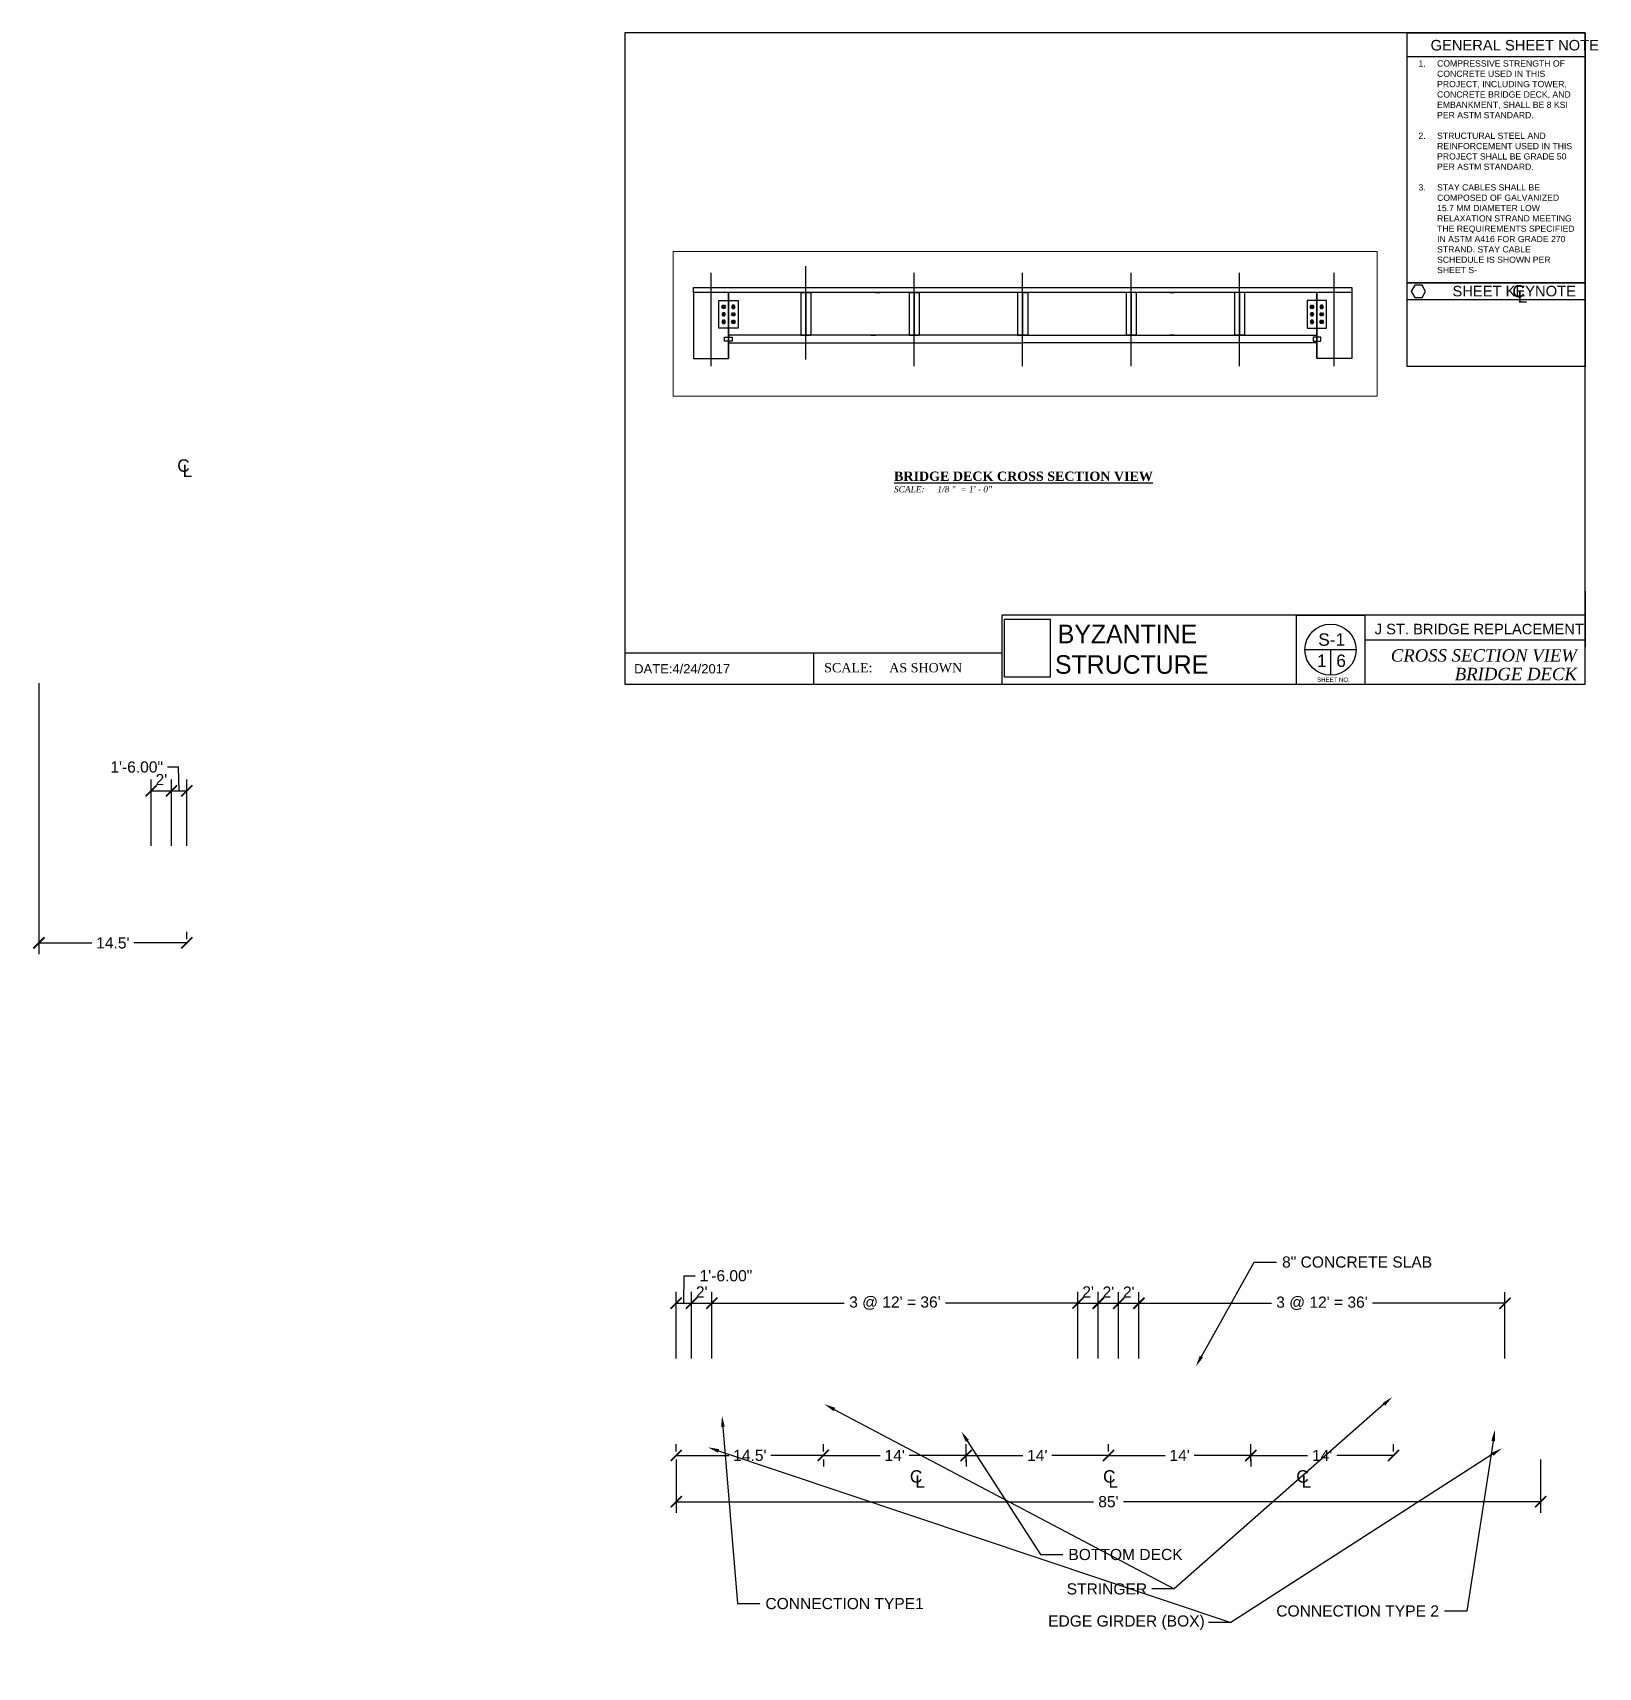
# Paper-space layout 'S-3' of a CAD drawing. Header units: feet. Extents: x -9.6 to 15.7, y -15.9 to 10.5.
# The model-space entities are those that its viewports show. They can reach past a viewport. Long polylines and large blocks are cut down to what shows.
import ezdxf
from ezdxf import colors
from ezdxf.entities.mleader import LeaderData, LeaderLine
from ezdxf.enums import TextEntityAlignment as Align
from ezdxf.math import Vec2, Vec3

# ---------------------------------------------------------------- set-up
doc = ezdxf.new("R2010")
doc.units = ezdxf.units.FT
doc.header["$MEASUREMENT"] = 0
doc.header["$XCLIPFRAME"] = 2
doc.linetypes.add('ACAD_ISO03W100', pattern=[30, 12, -18])
doc.linetypes.add('CENTER2', pattern=[1.125, 0.75, -0.125, 0.125, -0.125])
doc.styles.add('Annotative', font='arial.ttf')
doc.styles.add('Bridge 122L', font='times.ttf')
doc.styles.get("Standard").update_dxf_attribs({"font": 'arial.ttf'})
doc.dimstyles.new('Bridge 122L', dxfattribs={"dimtxt": 0.18, "dimasz": 0.18, "dimexe": 0.18, "dimexo": 0.0625, "dimgap": 0.09, "dimtad": 0, "dimtih": 1, "dimtoh": 1, "dimzin": 0, "dimdsep": 46, "dimlunit": 3, "dimtxsty": 'Annotative', "dimblk": 'ARCHTICK', "dimcen": 0.09, "dimadec": 1, "dimazin": 0, "dimtfac": 1, "dimtofl": 0, "dimtmove": 0, "dimatfit": 3, "dimfxl": 1, "dimtolj": 1, "dimtzin": 0, "dimarcsym": 0})
picture_1 = doc.add_image_def('image1.jpg', size_in_pixel=(215, 288))

# ---------------------------------------------------------------- blocks, each defined once
blk = doc.blocks.new('_ArchTick')
at = {"color": 0, "linetype": 'ByBlock', "const_width": 0.15}
blk.add_lwpolyline([(-0.5, -0.5), (0.5, 0.5)], dxfattribs=at)
blk = doc.blocks.new('*D1')
at = {"color": 0, "linetype": 'Continuous', "lineweight": -2, "transparency": 16777216}
for p, q in [((0.954, -9.989), (0.957, -9.548)), ((0.957, -9.548), (1.137, -9.548)), ((0.83, -10.88), (0.83, -9.809)), ((0.83, -9.989), (1.077, -9.989)), ((1.077, -10.88), (1.077, -9.809))]:
    blk.add_line(p, q, dxfattribs=at)
at = {"layer": 'Defpoints', "color": 0, "linetype": 'CENTER2', "transparency": 16777216}
for p in [(1.077, -9.989), (0.83, -10.942), (1.077, -10.942)]:
    blk.add_point(p, dxfattribs=at)
at = {"color": 0, "linetype": 'CENTER2', "lineweight": -2, "transparency": 16777216, "xscale": 0.18, "yscale": 0.18, "zscale": 0.18, "rotation": 180}
blk.add_blockref('_ArchTick', (0.83, -9.989), dxfattribs=at)
at = {"color": 0, "linetype": 'CENTER2', "lineweight": -2, "transparency": 16777216, "xscale": 0.18, "yscale": 0.18, "zscale": 0.18}
blk.add_blockref('_ArchTick', (1.077, -9.989), dxfattribs=at)
at = {"color": 0, "linetype": 'CENTER2', "transparency": 16777216, "insert": (1.632, -9.548), "char_height": 0.18, "attachment_point": 5, "style": 'Annotative'}
blk.add_mtext('\\A1;1\'-6.00"', dxfattribs=at)
blk = doc.blocks.new('*D2')
at = {"color": 0, "linetype": 'Continuous', "lineweight": -2, "transparency": 16777216}
for p, q in [((1.077, -10.88), (1.077, -9.809)), ((1.077, -9.989), (1.405, -9.989)), ((1.405, -10.88), (1.405, -9.809))]:
    blk.add_line(p, q, dxfattribs=at)
at = {"layer": 'Defpoints', "color": 0, "linetype": 'CENTER2', "transparency": 16777216}
for p in [(1.405, -9.989), (1.077, -10.942), (1.405, -10.942)]:
    blk.add_point(p, dxfattribs=at)
at = {"color": 0, "linetype": 'CENTER2', "lineweight": -2, "transparency": 16777216, "xscale": 0.18, "yscale": 0.18, "zscale": 0.18, "rotation": 180}
blk.add_blockref('_ArchTick', (1.077, -9.989), dxfattribs=at)
at = {"color": 0, "linetype": 'CENTER2', "lineweight": -2, "transparency": 16777216, "xscale": 0.18, "yscale": 0.18, "zscale": 0.18}
blk.add_blockref('_ArchTick', (1.405, -9.989), dxfattribs=at)
at = {"color": 0, "linetype": 'CENTER2', "transparency": 16777216, "insert": (1.241, -9.808), "char_height": 0.18, "attachment_point": 5, "style": 'Annotative'}
blk.add_mtext("\\A1;2'", dxfattribs=at)
blk = doc.blocks.new('*D4')
at = {"color": 0, "linetype": 'Continuous', "lineweight": -2, "transparency": 16777216}
for p, q in [((1.405, -10.88), (1.405, -9.809)), ((1.405, -9.989), (3.543, -9.989)), ((7.315, -9.989), (5.177, -9.989)), ((7.315, -10.88), (7.315, -9.809))]:
    blk.add_line(p, q, dxfattribs=at)
at = {"layer": 'Defpoints', "color": 0, "linetype": 'CENTER2', "transparency": 16777216}
for p in [(7.315, -9.989), (1.405, -10.942), (7.315, -10.942)]:
    blk.add_point(p, dxfattribs=at)
at = {"color": 0, "linetype": 'CENTER2', "lineweight": -2, "transparency": 16777216, "xscale": 0.18, "yscale": 0.18, "zscale": 0.18, "rotation": 180}
blk.add_blockref('_ArchTick', (1.405, -9.989), dxfattribs=at)
at = {"color": 0, "linetype": 'CENTER2', "lineweight": -2, "transparency": 16777216, "xscale": 0.18, "yscale": 0.18, "zscale": 0.18}
blk.add_blockref('_ArchTick', (7.315, -9.989), dxfattribs=at)
at = {"color": 0, "linetype": 'CENTER2', "transparency": 16777216, "insert": (4.36, -9.989), "char_height": 0.18, "attachment_point": 5, "style": 'Annotative'}
blk.add_mtext("\\A1;3 @ 12' = 36'", dxfattribs=at)
blk = doc.blocks.new('*D5')
at = {"color": 0, "linetype": 'Continuous', "lineweight": -2, "transparency": 16777216}
for p, q in [((7.315, -10.88), (7.315, -9.809)), ((7.315, -9.989), (7.643, -9.989)), ((7.643, -10.88), (7.643, -9.809))]:
    blk.add_line(p, q, dxfattribs=at)
at = {"layer": 'Defpoints', "color": 0, "linetype": 'CENTER2', "transparency": 16777216}
for p in [(7.643, -9.989), (7.315, -10.942), (7.643, -10.942)]:
    blk.add_point(p, dxfattribs=at)
at = {"color": 0, "linetype": 'CENTER2', "lineweight": -2, "transparency": 16777216, "xscale": 0.18, "yscale": 0.18, "zscale": 0.18, "rotation": 180}
blk.add_blockref('_ArchTick', (7.315, -9.989), dxfattribs=at)
at = {"color": 0, "linetype": 'CENTER2', "lineweight": -2, "transparency": 16777216, "xscale": 0.18, "yscale": 0.18, "zscale": 0.18}
blk.add_blockref('_ArchTick', (7.643, -9.989), dxfattribs=at)
at = {"color": 0, "linetype": 'CENTER2', "transparency": 16777216, "insert": (7.479, -9.808), "char_height": 0.18, "attachment_point": 5, "style": 'Annotative'}
blk.add_mtext("\\A1;2'", dxfattribs=at)
blk = doc.blocks.new('*D6')
at = {"color": 0, "linetype": 'Continuous', "lineweight": -2, "transparency": 16777216}
for p, q in [((7.643, -10.88), (7.643, -9.811)), ((7.643, -9.991), (7.971, -9.991)), ((7.971, -10.88), (7.971, -9.811))]:
    blk.add_line(p, q, dxfattribs=at)
at = {"layer": 'Defpoints', "color": 0, "linetype": 'CENTER2', "transparency": 16777216}
for p in [(7.971, -9.991), (7.643, -10.942), (7.971, -10.942)]:
    blk.add_point(p, dxfattribs=at)
at = {"color": 0, "linetype": 'CENTER2', "lineweight": -2, "transparency": 16777216, "xscale": 0.18, "yscale": 0.18, "zscale": 0.18, "rotation": 180}
blk.add_blockref('_ArchTick', (7.643, -9.991), dxfattribs=at)
at = {"color": 0, "linetype": 'CENTER2', "lineweight": -2, "transparency": 16777216, "xscale": 0.18, "yscale": 0.18, "zscale": 0.18}
blk.add_blockref('_ArchTick', (7.971, -9.991), dxfattribs=at)
at = {"color": 0, "linetype": 'CENTER2', "transparency": 16777216, "insert": (7.807, -9.811), "char_height": 0.18, "attachment_point": 5, "style": 'Annotative'}
blk.add_mtext("\\A1;2'", dxfattribs=at)
blk = doc.blocks.new('*D7')
at = {"color": 0, "linetype": 'Continuous', "lineweight": -2, "transparency": 16777216}
for p, q in [((7.971, -10.88), (7.971, -9.811)), ((7.971, -9.991), (8.299, -9.991)), ((8.299, -10.88), (8.299, -9.811))]:
    blk.add_line(p, q, dxfattribs=at)
at = {"layer": 'Defpoints', "color": 0, "linetype": 'CENTER2', "transparency": 16777216}
for p in [(8.299, -9.991), (7.971, -10.942), (8.299, -10.942)]:
    blk.add_point(p, dxfattribs=at)
at = {"color": 0, "linetype": 'CENTER2', "lineweight": -2, "transparency": 16777216, "xscale": 0.18, "yscale": 0.18, "zscale": 0.18, "rotation": 180}
blk.add_blockref('_ArchTick', (7.971, -9.991), dxfattribs=at)
at = {"color": 0, "linetype": 'CENTER2', "lineweight": -2, "transparency": 16777216, "xscale": 0.18, "yscale": 0.18, "zscale": 0.18}
blk.add_blockref('_ArchTick', (8.299, -9.991), dxfattribs=at)
at = {"color": 0, "linetype": 'CENTER2', "transparency": 16777216, "insert": (8.135, -9.811), "char_height": 0.18, "attachment_point": 5, "style": 'Annotative'}
blk.add_mtext("\\A1;2'", dxfattribs=at)
blk = doc.blocks.new('*D8')
at = {"color": 0, "linetype": 'Continuous', "lineweight": -2, "transparency": 16777216}
for p, q in [((8.299, -10.88), (8.299, -9.811)), ((8.299, -9.991), (10.437, -9.991)), ((14.209, -9.991), (12.071, -9.991)), ((14.209, -10.88), (14.209, -9.811))]:
    blk.add_line(p, q, dxfattribs=at)
at = {"layer": 'Defpoints', "color": 0, "linetype": 'CENTER2', "transparency": 16777216}
for p in [(14.209, -9.991), (8.299, -10.942), (14.209, -10.942)]:
    blk.add_point(p, dxfattribs=at)
at = {"color": 0, "linetype": 'CENTER2', "lineweight": -2, "transparency": 16777216, "xscale": 0.18, "yscale": 0.18, "zscale": 0.18, "rotation": 180}
blk.add_blockref('_ArchTick', (8.299, -9.991), dxfattribs=at)
at = {"color": 0, "linetype": 'CENTER2', "lineweight": -2, "transparency": 16777216, "xscale": 0.18, "yscale": 0.18, "zscale": 0.18}
blk.add_blockref('_ArchTick', (14.209, -9.991), dxfattribs=at)
at = {"color": 0, "linetype": 'CENTER2', "transparency": 16777216, "insert": (11.254, -9.991), "char_height": 0.18, "attachment_point": 5, "style": 'Annotative'}
blk.add_mtext("\\A1;3 @ 12' = 36'", dxfattribs=at)
blk = doc.blocks.new('*D9')
at = {"color": 0, "linetype": 'Continuous', "lineweight": -2, "transparency": 16777216}
for p, q in [((-7.646, -2.608), (-7.646, -1.54)), ((-7.318, -2.608), (-7.318, -1.54)), ((-7.646, -1.72), (-7.318, -1.72))]:
    blk.add_line(p, q, dxfattribs=at)
at = {"layer": 'Defpoints', "color": 0, "linetype": 'CENTER2', "transparency": 16777216}
for p in [(-7.318, -1.72), (-7.646, -2.671), (-7.318, -2.671)]:
    blk.add_point(p, dxfattribs=at)
at = {"color": 0, "linetype": 'CENTER2', "lineweight": -2, "transparency": 16777216, "xscale": 0.18, "yscale": 0.18, "zscale": 0.18, "rotation": 180}
blk.add_blockref('_ArchTick', (-7.646, -1.72), dxfattribs=at)
at = {"color": 0, "linetype": 'CENTER2', "lineweight": -2, "transparency": 16777216, "xscale": 0.18, "yscale": 0.18, "zscale": 0.18}
blk.add_blockref('_ArchTick', (-7.318, -1.72), dxfattribs=at)
at = {"color": 0, "linetype": 'CENTER2', "transparency": 16777216, "insert": (-7.482, -1.539), "char_height": 0.18, "attachment_point": 5, "style": 'Annotative'}
blk.add_mtext("\\A1;2'", dxfattribs=at)
blk = doc.blocks.new('*D10')
at = {"color": 0, "linetype": 'Continuous', "lineweight": -2, "transparency": 16777216}
for p, q in [((-7.205, -1.337), (-7.385, -1.337)), ((-7.318, -2.608), (-7.318, -1.54)), ((-7.194, -1.72), (-7.205, -1.337)), ((-7.071, -2.608), (-7.071, -1.54)), ((-7.318, -1.72), (-7.071, -1.72))]:
    blk.add_line(p, q, dxfattribs=at)
at = {"layer": 'Defpoints', "color": 0, "linetype": 'CENTER2', "transparency": 16777216}
for p in [(-7.071, -1.72), (-7.318, -2.671), (-7.071, -2.671)]:
    blk.add_point(p, dxfattribs=at)
at = {"color": 0, "linetype": 'CENTER2', "lineweight": -2, "transparency": 16777216, "xscale": 0.18, "yscale": 0.18, "zscale": 0.18, "rotation": 180}
blk.add_blockref('_ArchTick', (-7.318, -1.72), dxfattribs=at)
at = {"color": 0, "linetype": 'CENTER2', "lineweight": -2, "transparency": 16777216, "xscale": 0.18, "yscale": 0.18, "zscale": 0.18}
blk.add_blockref('_ArchTick', (-7.071, -1.72), dxfattribs=at)
at = {"color": 0, "linetype": 'CENTER2', "transparency": 16777216, "insert": (-7.881, -1.337), "char_height": 0.18, "attachment_point": 5, "style": 'Annotative'}
blk.add_mtext('\\A1;1\'-6.00"', dxfattribs=at)
blk = doc.blocks.new('*D11')
at = {"color": 0, "linetype": 'Continuous', "lineweight": -2, "transparency": 16777216}
for p, q in [((0.83, -12.51), (0.83, -13.374)), ((14.784, -12.51), (14.784, -13.374)), ((0.83, -13.194), (7.564, -13.194)), ((14.784, -13.194), (8.05, -13.194))]:
    blk.add_line(p, q, dxfattribs=at)
at = {"layer": 'Defpoints', "color": 0, "linetype": 'CENTER2', "transparency": 16777216}
for p in [(0.83, -12.447), (14.784, -12.447), (14.784, -13.194)]:
    blk.add_point(p, dxfattribs=at)
at = {"color": 0, "linetype": 'CENTER2', "lineweight": -2, "transparency": 16777216, "xscale": 0.18, "yscale": 0.18, "zscale": 0.18, "rotation": 180}
blk.add_blockref('_ArchTick', (0.83, -13.194), dxfattribs=at)
at = {"color": 0, "linetype": 'CENTER2', "lineweight": -2, "transparency": 16777216, "xscale": 0.18, "yscale": 0.18, "zscale": 0.18}
blk.add_blockref('_ArchTick', (14.784, -13.194), dxfattribs=at)
at = {"color": 0, "linetype": 'CENTER2', "transparency": 16777216, "insert": (7.807, -13.194), "char_height": 0.18, "attachment_point": 5, "style": 'Annotative'}
blk.add_mtext("\\A1;85'", dxfattribs=at)
blk = doc.blocks.new('*D12')
at = {"color": 0, "linetype": 'Continuous', "lineweight": -2, "transparency": 16777216}
for p, q in [((3.205, -12.385), (3.205, -12.267)), ((5.509, -12.549), (5.509, -12.267)), ((3.205, -12.447), (4.123, -12.447)), ((5.509, -12.447), (4.591, -12.447))]:
    blk.add_line(p, q, dxfattribs=at)
at = {"layer": 'Defpoints', "color": 0, "linetype": 'CENTER2', "transparency": 16777216}
for p in [(3.205, -12.447), (3.205, -12.447), (5.509, -12.611)]:
    blk.add_point(p, dxfattribs=at)
at = {"color": 0, "linetype": 'CENTER2', "lineweight": -2, "transparency": 16777216, "xscale": 0.18, "yscale": 0.18, "zscale": 0.18, "rotation": 180}
blk.add_blockref('_ArchTick', (3.205, -12.447), dxfattribs=at)
at = {"color": 0, "linetype": 'CENTER2', "lineweight": -2, "transparency": 16777216, "xscale": 0.18, "yscale": 0.18, "zscale": 0.18}
blk.add_blockref('_ArchTick', (5.509, -12.447), dxfattribs=at)
at = {"color": 0, "linetype": 'CENTER2', "transparency": 16777216, "insert": (4.357, -12.447), "char_height": 0.18, "attachment_point": 5, "style": 'Annotative'}
blk.add_mtext("\\A1;14'", dxfattribs=at)
blk = doc.blocks.new('*D13')
at = {"color": 0, "linetype": 'Continuous', "lineweight": -2, "transparency": 16777216}
for p, q in [((7.807, -12.385), (7.807, -12.267)), ((5.509, -12.447), (6.424, -12.447)), ((5.509, -12.51), (5.509, -12.627)), ((7.807, -12.447), (6.892, -12.447))]:
    blk.add_line(p, q, dxfattribs=at)
at = {"layer": 'Defpoints', "color": 0, "linetype": 'CENTER2', "transparency": 16777216}
for p in [(5.509, -12.447), (7.807, -12.447), (7.807, -12.447)]:
    blk.add_point(p, dxfattribs=at)
at = {"color": 0, "linetype": 'CENTER2', "lineweight": -2, "transparency": 16777216, "xscale": 0.18, "yscale": 0.18, "zscale": 0.18, "rotation": 180}
blk.add_blockref('_ArchTick', (5.509, -12.447), dxfattribs=at)
at = {"color": 0, "linetype": 'CENTER2', "lineweight": -2, "transparency": 16777216, "xscale": 0.18, "yscale": 0.18, "zscale": 0.18}
blk.add_blockref('_ArchTick', (7.807, -12.447), dxfattribs=at)
at = {"color": 0, "linetype": 'CENTER2', "transparency": 16777216, "insert": (6.658, -12.447), "char_height": 0.18, "attachment_point": 5, "style": 'Annotative'}
blk.add_mtext("\\A1;14'", dxfattribs=at)
blk = doc.blocks.new('*D14')
at = {"color": 0, "linetype": 'Continuous', "lineweight": -2, "transparency": 16777216}
for p, q in [((10.105, -12.549), (10.105, -12.267)), ((12.409, -12.385), (12.409, -12.267)), ((10.105, -12.447), (11.023, -12.447)), ((12.409, -12.447), (11.492, -12.447))]:
    blk.add_line(p, q, dxfattribs=at)
at = {"layer": 'Defpoints', "color": 0, "linetype": 'CENTER2', "transparency": 16777216}
for p in [(10.105, -12.611), (12.409, -12.447), (12.409, -12.447)]:
    blk.add_point(p, dxfattribs=at)
at = {"color": 0, "linetype": 'CENTER2', "lineweight": -2, "transparency": 16777216, "xscale": 0.18, "yscale": 0.18, "zscale": 0.18}
for p, rotation in [((10.105, -12.447), 179.9999999999939), ((12.409, -12.447), 359.9999999999939)]:
    blk.add_blockref('_ArchTick', p, dxfattribs=dict(at, rotation=rotation))
at = {"color": 0, "linetype": 'CENTER2', "transparency": 16777216, "insert": (11.257, -12.447), "char_height": 0.18, "attachment_point": 5, "style": 'Annotative'}
blk.add_mtext("\\A1;14'", dxfattribs=at)
blk = doc.blocks.new('*D15')
at = {"color": 0, "linetype": 'Continuous', "lineweight": -2, "transparency": 16777216}
for p, q in [((7.807, -12.385), (7.807, -12.267)), ((7.807, -12.447), (8.722, -12.447)), ((10.105, -12.447), (9.19, -12.447)), ((10.105, -12.51), (10.105, -12.627))]:
    blk.add_line(p, q, dxfattribs=at)
at = {"layer": 'Defpoints', "color": 0, "linetype": 'CENTER2', "transparency": 16777216}
for p in [(7.807, -12.447), (7.807, -12.447), (10.105, -12.447)]:
    blk.add_point(p, dxfattribs=at)
at = {"color": 0, "linetype": 'CENTER2', "lineweight": -2, "transparency": 16777216, "xscale": 0.18, "yscale": 0.18, "zscale": 0.18}
for p, rotation in [((7.807, -12.447), 179.9999999999939), ((10.105, -12.447), 359.9999999999939)]:
    blk.add_blockref('_ArchTick', p, dxfattribs=dict(at, rotation=rotation))
at = {"color": 0, "linetype": 'CENTER2', "transparency": 16777216, "insert": (8.956, -12.447), "char_height": 0.18, "attachment_point": 5, "style": 'Annotative'}
blk.add_mtext("\\A1;14'", dxfattribs=at)
blk = doc.blocks.new('*D16')
at = {"color": 0, "linetype": 'Continuous', "lineweight": -2, "transparency": 16777216}
for p, q in [((-9.46, 0.015), (-9.46, -4.356)), ((-9.46, -4.176), (-8.605, -4.176)), ((-7.071, -4.176), (-7.927, -4.176)), ((-7.071, -4.113), (-7.071, -3.996))]:
    blk.add_line(p, q, dxfattribs=at)
at = {"layer": 'Defpoints', "color": 0, "linetype": 'CENTER2', "transparency": 16777216}
for p in [(-9.46, 0.078), (-7.071, -4.176), (-7.071, -4.176)]:
    blk.add_point(p, dxfattribs=at)
at = {"color": 0, "linetype": 'CENTER2', "lineweight": -2, "transparency": 16777216, "xscale": 0.18, "yscale": 0.18, "zscale": 0.18, "rotation": 180}
blk.add_blockref('_ArchTick', (-9.46, -4.176), dxfattribs=at)
at = {"color": 0, "linetype": 'CENTER2', "lineweight": -2, "transparency": 16777216, "xscale": 0.18, "yscale": 0.18, "zscale": 0.18}
blk.add_blockref('_ArchTick', (-7.071, -4.176), dxfattribs=at)
at = {"color": 0, "linetype": 'CENTER2', "transparency": 16777216, "insert": (-8.266, -4.176), "char_height": 0.18, "attachment_point": 5, "style": 'Annotative'}
blk.add_mtext("\\A1;14.5'", dxfattribs=at)
blk = doc.blocks.new('*D17')
at = {"color": 0, "linetype": 'Continuous', "lineweight": -2, "transparency": 16777216}
for p, q in [((0.83, -12.385), (0.83, -12.267)), ((0.83, -12.447), (1.678, -12.447)), ((3.205, -12.447), (2.357, -12.447)), ((3.205, -12.51), (3.205, -12.627))]:
    blk.add_line(p, q, dxfattribs=at)
at = {"layer": 'Defpoints', "color": 0, "linetype": 'CENTER2', "transparency": 16777216}
for p in [(0.83, -12.447), (0.83, -12.447), (3.205, -12.447)]:
    blk.add_point(p, dxfattribs=at)
at = {"color": 0, "linetype": 'CENTER2', "lineweight": -2, "transparency": 16777216, "xscale": 0.18, "yscale": 0.18, "zscale": 0.18, "rotation": 180}
blk.add_blockref('_ArchTick', (0.83, -12.447), dxfattribs=at)
at = {"color": 0, "linetype": 'CENTER2', "lineweight": -2, "transparency": 16777216, "xscale": 0.18, "yscale": 0.18, "zscale": 0.18}
blk.add_blockref('_ArchTick', (3.205, -12.447), dxfattribs=at)
at = {"color": 0, "linetype": 'CENTER2', "transparency": 16777216, "insert": (2.018, -12.447), "char_height": 0.18, "attachment_point": 5, "style": 'Annotative'}
blk.add_mtext("\\A1;14.5'", dxfattribs=at)
blk = doc.blocks.new('Sheet Number')
for p, q in [((11.806, 0.557), (10.98, 0.557)), ((11.393, 0.557), (11.393, 0.144))]:
    blk.add_line(p, q)
blk.add_circle((11.393, 0.557), 0.413)
for tag, p in [('S-1', (11.411, 0.721)), ('1', (11.251, 0.38))]:
    blk.add_attdef(tag, text='', height=0.2).set_placement(p, align=Align.MIDDLE)
at = {"style": 'Annotative'}
blk.add_attdef('6', text='', height=0.2, dxfattribs=at).set_placement((11.563, 0.379), align=Align.MIDDLE)

msp = doc.modelspace()

# ---------------------------------------------------------------- linework, layer by layer
at = {"linetype": 'ACAD_ISO03W100'}
for p, q in [((1079.5, 922.6), (1079.5, 1067.5)), ((1226.5, 932.8), (1226.5, 1077.7)), ((1394.5, 922.6), (1394.5, 1067.5)), ((1562.5, 922.6), (1562.5, 1067.5)), ((1730.5, 922.6), (1730.5, 1067.5)), ((1898.5, 922.6), (1898.5, 1067.5)), ((2045.5, 922.6), (2045.5, 1067.5))]:
    msp.add_line(p, q, dxfattribs=at)
for p, q in [((1052.5, 1044.6), (1070.5, 1044.6)), ((1052.5, 1036.6), (1052.5, 1044.6)), ((1052.5, 1044.6), (1052.5, 1044.6)), ((1070.5, 1044.6), (1094.5, 1044.6)), ((1094.5, 1044.6), (1238.5, 1044.6)), ((1238.5, 1044.6), (1382.5, 1044.6)), ((1382.5, 1044.6), (1526.5, 1044.6)), ((1526.5, 1044.6), (1550.5, 1044.6)), ((1550.5, 1044.6), (1574.5, 1044.6)), ((1574.5, 1044.6), (1598.5, 1044.6)), ((1598.5, 1044.6), (1742.5, 1044.6)), ((1742.5, 1044.6), (1886.5, 1044.6)), ((1886.5, 1044.6), (2030.5, 1044.6)), ((2030.5, 1044.6), (2054.5, 1044.6)), ((2054.5, 1044.6), (2072.5, 1044.6)), ((2072.5, 1044.6), (2072.5, 1036.6)), ((2072.5, 1036.6), (1052.5, 1036.6)), ((1052.5, 1036.6), (1052.5, 934.6)), ((1106.5, 1036.6), (1106.5, 934.6)), ((1106.5, 934.6), (1106.5, 1036.6)), ((1218.7, 1036.6), (1218.7, 970.6)), ((1234.3, 1036.6), (1234.3, 970.6)), ((1234.3, 1036.6), (1234.3, 970.6)), ((1386.7, 1036.6), (1386.7, 970.6)), ((1402.3, 1036.6), (1402.3, 970.6)), ((1402.3, 1036.6), (1402.3, 970.6)), ((1562.5, 1036.6), (1554.7, 1036.6)), ((1554.7, 1036.6), (1554.7, 970.6)), ((1562.5, 1036.6), (1570.3, 1036.6)), ((1570.3, 1036.6), (1570.3, 970.6)), ((1570.3, 1036.6), (1570.3, 970.6)), ((1722.7, 1036.6), (1722.7, 970.6)), ((1722.7, 1036.6), (1722.7, 970.6)), ((1738.3, 1036.6), (1738.3, 970.6)), ((1890.7, 1036.6), (1890.7, 970.6)), ((1890.7, 1036.6), (1890.7, 970.6)), ((1906.3, 1036.6), (1906.3, 970.6)), ((2018.5, 1036.6), (2018.5, 934.6)), ((2018.5, 934.6), (2018.5, 1036.6)), ((2072.5, 1036.6), (2072.5, 934.6)), ((1562.5, 970.6), (1106.5, 970.6)), ((1554.7, 970.6), (1562.5, 970.6)), ((1570.3, 970.6), (1562.5, 970.6)), ((1562.5, 970.6), (2018.5, 970.6)), ((1106.5, 958.6), (1562.5, 958.6)), ((2018.5, 958.6), (1562.5, 958.6)), ((1052.5, 934.6), (1106.5, 934.6)), ((1106.5, 934.6), (1106.5, 934.6)), ((2072.5, 934.6), (2018.5, 934.6)), ((2018.5, 934.6), (2018.5, 934.6))]:
    msp.add_line(p, q)
at = {"linetype": 'CENTER2'}
for p, q in [((1106.5, 1036.6), (1106.5, 1018.6)), ((1334.5, 1036.6), (1327.3, 1036.6)), ((1334.5, 1036.6), (1341.7, 1036.6)), ((1790.5, 1036.6), (1783.3, 1036.6)), ((1790.5, 1036.6), (1797.7, 1036.6)), ((2018.5, 1036.6), (2018.5, 1018.6)), ((1106.5, 970.6), (1106.5, 958.6)), ((1106.5, 970.6), (1106.5, 968.6)), ((1327.3, 970.6), (1334.5, 970.6)), ((1341.7, 970.6), (1334.5, 970.6)), ((1783.3, 970.6), (1790.5, 970.6)), ((1797.7, 970.6), (1790.5, 970.6)), ((2018.5, 970.6), (2018.5, 958.6)), ((2018.5, 970.6), (2018.5, 968.6))]:
    msp.add_line(p, q, dxfattribs=at)
at = {"lineweight": 30}
for p, q in [((1218.7, 1036.6), (1234.3, 1036.6)), ((1226.5, 1036.6), (1226.5, 970.6)), ((1386.7, 1036.6), (1402.3, 1036.6)), ((1394.5, 1036.6), (1394.5, 970.6)), ((1570.3, 1036.6), (1554.7, 1036.6)), ((1562.5, 1036.6), (1562.5, 970.6)), ((1738.3, 1036.6), (1722.7, 1036.6)), ((1730.5, 1036.6), (1730.5, 970.6)), ((1906.3, 1036.6), (1890.7, 1036.6)), ((1898.5, 1036.6), (1898.5, 970.6)), ((1218.7, 970.6), (1234.3, 970.6)), ((1386.7, 970.6), (1402.3, 970.6)), ((1570.3, 970.6), (1554.7, 970.6)), ((1738.3, 970.6), (1722.7, 970.6)), ((1906.3, 970.6), (1890.7, 970.6))]:
    msp.add_line(p, q, dxfattribs=at)
at = {"linetype": 'Continuous'}
for points in [[(1121.5, 1024.6), (1121.5, 981.4), (1091.5, 981.4), (1091.5, 1024.6), (1106.5, 1024.6)], [(1100.4, 1017.1), (1101.9, 1014.6), (1100.4, 1012.2), (1097.6, 1012.2), (1096.2, 1014.6), (1097.6, 1017.1)], [(1112.6, 1017.1), (1111.2, 1014.6), (1112.6, 1012.2), (1115.4, 1012.2), (1116.9, 1014.6), (1115.4, 1017.1)], [(2003.5, 1024.6), (2003.5, 981.4), (2033.5, 981.4), (2033.5, 1024.6), (2018.5, 1024.6)], [(2012.4, 1017.1), (2013.9, 1014.6), (2012.4, 1012.2), (2009.6, 1012.2), (2008.2, 1014.6), (2009.6, 1017.1)], [(2024.6, 1017.1), (2023.2, 1014.6), (2024.6, 1012.2), (2027.4, 1012.2), (2028.9, 1014.6), (2027.4, 1017.1)], [(1100.4, 1000.6), (1101.9, 1003), (1100.4, 1005.5), (1097.6, 1005.5), (1096.2, 1003), (1097.6, 1000.6)], [(1100.4, 989), (1101.9, 991.4), (1100.4, 993.9), (1097.6, 993.9), (1096.2, 991.4), (1097.6, 989)], [(1112.6, 1000.6), (1111.2, 1003), (1112.6, 1005.5), (1115.4, 1005.5), (1116.9, 1003), (1115.4, 1000.6)], [(1112.6, 989), (1111.2, 991.4), (1112.6, 993.9), (1115.4, 993.9), (1116.9, 991.4), (1115.4, 989)], [(2012.4, 1000.6), (2013.9, 1003), (2012.4, 1005.5), (2009.6, 1005.5), (2008.2, 1003), (2009.6, 1000.6)], [(2012.4, 989), (2013.9, 991.4), (2012.4, 993.9), (2009.6, 993.9), (2008.2, 991.4), (2009.6, 989)], [(2024.6, 1000.6), (2023.2, 1003), (2024.6, 1005.5), (2027.4, 1005.5), (2028.9, 1003), (2027.4, 1000.6)], [(2024.6, 989), (2023.2, 991.4), (2024.6, 993.9), (2027.4, 993.9), (2028.9, 991.4), (2027.4, 989)], [(1112.5, 967.6), (1112.5, 961.6), (1100.5, 961.6), (1100.5, 967.6), (1106.5, 967.6), (1106.5, 967.6)], [(2012.5, 967.6), (2012.5, 961.6), (2024.5, 961.6), (2024.5, 967.6), (2018.5, 967.6), (2018.5, 967.6)]]:
    msp.add_lwpolyline(points, close=True, dxfattribs=at)
for centre in [(1099, 1014.6), (1114, 1014.6), (2011, 1014.6), (2026, 1014.6), (1099, 1003), (1099, 991.4), (1114, 1003), (1114, 991.4), (2011, 1003), (2011, 991.4), (2026, 1003), (2026, 991.4)]:
    msp.add_circle(centre, 1.23, dxfattribs=at)

psp = doc.layouts.new('S-3')

# ---------------------------------------------------------------- linework, layer by layer
for p, q in [((12.6276, 10.12901), (15.50081, 10.12901)), ((12.6276, 6.20797), (15.50081, 6.20797)), ((15.50081, 0), (15.50081, 1.5)), ((15.50081, 1.5), (15.50081, 1)), ((10.83801, 1.11382), (11.94801, 1.11382)), ((15.50081, 1.11382), (11.21831, 1.11382)), ((11.94801, 1.11382), (11.94801, 0)), ((15.50081, 1), (15.50081, 0.6)), ((15.50081, 0.71382), (11.94801, 0.71382)), ((6.08734, 0.5), (0, 0.5)), ((3.04367, 0.5), (3.04367, 0)), ((0, 0), (6.50081, 0)), ((11.50081, 0), (12.10081, 0))]:
    psp.add_line(p, q)
for points in [[(0, 10.51559), (0, 0), (15.50081, 0), (15.50081, 10.51559)], [(15.50081, 10.51559), (15.50081, 6.47708), (12.6276, 6.47708), (12.6276, 10.51559)], [(12.6276, 5.12847), (12.6276, 6.47708), (15.50081, 6.47708), (15.50081, 5.12847)], [(12.86974, 6.24057), (12.92769, 6.34093), (12.86974, 6.4413), (12.75385, 6.4413), (12.69591, 6.34093), (12.75385, 6.24057)]]:
    psp.add_lwpolyline(points, close=True)
for points in [[(11.21831, 1.11382), (6.08734, 1.11382), (6.08734, 0)], [(10.83801, 1.11382), (10.83801, 0)]]:
    psp.add_lwpolyline(points)

# ---------------------------------------------------------------- block references
psp.add_blockref('Sheet Number', (0, 0)).add_auto_attribs({'6': '6', '1': '1', 'S-1': 'S-1'})

# ---------------------------------------------------------------- texts
for s, width, gutter_width, heights, insert, char_height, attachment_point in [('GENERAL SHEET NOTE', 3.0363089, 1, [0.1738], (15.72573, 10.22619), 0.17, 9), ('\\pi-0.3,l0.4,t0.4;1.^ICOMPRESSIVE STRENGTH OF CONCRETE USED IN THIS PROJECT, INCLUDING TOWER, CONCRETE BRIDGE DECK, AND EMBANKMENT, SHALL BE 8 KSI PER ASTM STANDARD.\\P\\P2.^ISTRUCTURAL STEEL AND REINFORCEMENT USED IN THIS PROJECT SHALL BE GRADE 50 PER ASTM STANDARD.  \\P\\P3.^ISTAY CABLES SHALL BE COMPOSED OF GALVANIZED 15.7 MM DIAMETER LOW RELAXATION STRAND MEETING THE REQUIREMENTS SPECIFIED IN ASTM A416 FOR GRADE 270 STRAND. STAY CABLE SCHEDULE IS SHOWN PER SHEET S-', 2.6498063, 0.75, [0], (12.71239, 10.06924), 0.1, 1), ('SHEET KEYNOTE', 2.3396184, 1, [0.1026], (15.35375, 6.25767), 0.17, 9), ('{\\fTimes New Roman|b1|i0|c0|p18;\\LBRIDGE DECK CROSS SECTION VIEW}', 5.2880208, 0.75, [0], (4.34555, 3.43236), 0.15, 1), ('J ST. BRIDGE REPLACEMENT', 4.2825016, 1, [0], (15.48297, 0.80294), 0.17, 9), ('SHEET NO.', 0.7348316, 1, [0], (11.17599, 0.10827), 0.07, 1)]:
    psp.add_mtext_dynamic_manual_height_columns(s, width=width, gutter_width=gutter_width, heights=heights, dxfattribs=dict(insert=insert, char_height=char_height, attachment_point=attachment_point))
at = {"linetype": 'CENTER2', "char_height": 0.2, "attachment_point": 1}
for s, insert in [('C', (14.32722, 6.44269)), ('L', (14.41421, 6.3592)), ('C', (-7.22575, 3.629)), ('L', (-7.13875, 3.54551)), ('C', (4.6011, -12.68581)), ('L', (4.68809, -12.7693)), ('C', (7.72002, -12.68581)), ('L', (7.80702, -12.7693)), ('C', (10.83895, -12.68581)), ('L', (10.92594, -12.7693))]:
    psp.add_mtext_dynamic_manual_height_columns(s, width=1.0045476, gutter_width=1, heights=[0], dxfattribs=dict(at, insert=insert))
at = {"attachment_point": 1, "style": 'Bridge 122L'}
for s, width, insert, char_height in [('\\A1;\\pi-0.3,l0.4,t0.8;{\\fTimes New Roman|b0|i1|c0|p18;SCALE:^I1/8 "  = 1\' - 0"}', 2.8399699, (4.24433, 3.19724), 0.1), ('\\pi-0.45,l0.6,t1.2;SCALE:^IAS SHOWN ', 3.6106227, (3.06785, 0.34211), 0.15)]:
    psp.add_mtext_dynamic_manual_height_columns(s, width=width, gutter_width=0.75, heights=[0], dxfattribs=dict(at, insert=insert, char_height=char_height))
at = {"char_height": 0.3, "attachment_point": 1}
for s, insert, width in [('{\\fHarrington|b0|i0|c0|p82;BYZANTINE}', (6.98886, 0.96159), 2.7880929), ('{\\fBankGothic Lt BT|b0|i0|c0|p34;STRUCTURE}', (6.94443, 0.46892), 2.070423)]:
    psp.add_mtext(s, dxfattribs=dict(at, insert=insert, width=width))
at = {"insert": (15.36981, 0.06234), "char_height": 0.2, "attachment_point": 9, "line_spacing_factor": 0.9}
psp.add_mtext_dynamic_manual_height_columns('{\\fTimes New Roman|b0|i1|c0|p18;CROSS SECTION VIEW\\PBRIDGE DECK}', width=2.9690823, gutter_width=1, heights=[0], dxfattribs=at)
psp.add_attdef('DATE:4/24/2017', (0.15076, 0.17397), '', height=0.15)

# ---------------------------------------------------------------- dimensions: what is measured, and where the dimension line sits
at = {"linetype": 'CENTER2'}
for base, p1, p2, text, picture, middle in [((-7.07134, -4.17563), (-9.46017, 0.0776), (-7.07134, -4.17563), "14.5'", '*D16', (-8.26575, -4.17563)), ((7.31455, -9.98877), (1.40501, -10.94239), (7.31455, -10.94239), "3 @ 12' = <>", '*D4', (4.35978, -9.98877)), ((14.20902, -9.991), (8.29948, -10.94239), (14.20902, -10.94239), "3 @ 12' = 36'", '*D8', (11.25425, -9.991)), ((0.83048, -12.44713), (3.20474, -12.44713), (0.83048, -12.44713), "14.5'", '*D17', (2.01761, -12.44713)), ((3.20474, -12.44713), (5.50886, -12.61128), (3.20474, -12.44713), "14'", '*D12', (4.3568, -12.44713))]:
    dim = psp.add_linear_dim(base=base, p1=p1, p2=p2, text=text, dimstyle='Bridge 122L', override={"dimlfac": -73.10213}, dxfattribs=at)
    dim.commit()
    dim.dimension.update_dxf_attribs({"geometry": picture, "text_midpoint": middle})
for base, p1, p2, override, picture, middle in [((-7.07134, -1.7195), (-7.31757, -2.67089), (-7.07134, -2.67089), {"dimlfac": -73.10213, "dimtmove": 1}, '*D10', (-7.47529, -1.33728)), ((-7.31757, -1.7195), (-7.64587, -2.67089), (-7.31757, -2.67089), {"dimtad": 3, "dimlfac": -73.10213}, '*D9', (-7.48172, -1.7195)), ((1.07671, -9.98877), (0.83048, -10.94239), (1.07671, -10.94239), {"dimlfac": -73.10213, "dimtmove": 1}, '*D1', (1.22663, -9.54806)), ((1.40501, -9.98877), (1.07671, -10.94239), (1.40501, -10.94239), {"dimtad": 3, "dimlfac": -73.10213}, '*D2', (1.24086, -9.98877)), ((7.64286, -9.98877), (7.31455, -10.94239), (7.64286, -10.94239), {"dimtad": 3, "dimlfac": -73.10213}, '*D5', (7.47871, -9.98877)), ((7.97117, -9.991), (7.64286, -10.94239), (7.97117, -10.94239), {"dimtad": 3, "dimlfac": -73.10213}, '*D6', (7.80702, -9.991)), ((8.29948, -9.991), (7.97117, -10.94239), (8.29948, -10.94239), {"dimtad": 3, "dimlfac": -73.10213}, '*D7', (8.13532, -9.991))]:
    dim = psp.add_linear_dim(base=base, p1=p1, p2=p2, dimstyle='Bridge 122L', override=override, dxfattribs=at)
    dim.commit()
    dim.dimension.update_dxf_attribs({"geometry": picture, "text_midpoint": middle, "dimtype": 160})
for base, p1, p2, picture, middle in [((7.80702, -12.44713), (5.50886, -12.44713), (7.80702, -12.44713), '*D13', (6.65794, -12.44713)), ((14.78356, -13.19428), (0.83048, -12.44713), (14.78356, -12.44713), '*D11', (7.80702, -13.19428))]:
    dim = psp.add_linear_dim(base=base, p1=p1, p2=p2, dimstyle='Bridge 122L', override={"dimlfac": -73.10213}, dxfattribs=at)
    dim.commit()
    dim.dimension.update_dxf_attribs({"geometry": picture, "text_midpoint": middle})
dim = psp.add_linear_dim(base=(7.80702, -12.44713), p1=(10.10517, -12.44713), p2=(7.80702, -12.44713), angle=180, dimstyle='Bridge 122L', override={"dimlfac": -73.10213}, dxfattribs=at)
dim.commit()
dim.dimension.update_dxf_attribs({"geometry": '*D15', "text_midpoint": (8.95609, -12.44713)})
dim = psp.add_linear_dim(base=(12.40929, -12.44713), p1=(10.10517, -12.61128), p2=(12.40929, -12.44713), angle=180, text="14'", dimstyle='Bridge 122L', override={"dimlfac": -73.10213}, dxfattribs=at)
dim.commit()
dim.dimension.update_dxf_attribs({"geometry": '*D14', "text_midpoint": (11.25723, -12.44713)})

# ---------------------------------------------------------------- pictures from other files: only their frames are drawn
image = psp.add_image(picture_1, insert=(6.12964, 0.07481), size_in_units=(0.74653, 1))
image.set_boundary_path([(-0.1365, 7.204), (211.359, 275.7695)])
image.dxf.flags = 15

# ---------------------------------------------------------------- leaders
ml = psp.add_multileader_mtext('Standard', dxfattribs=at)
ml.set_content('8" CONCRETE SLAB', color=256)
ml.set_leader_properties(linetype='Continuous')
ml.build(insert=Vec2(0, 0))
ml.multileader.update_dxf_attribs({"dogleg_length": 0.36, "arrow_head_size": 0.18})
ctx = ml.context
ctx.base_point, ctx.char_height, ctx.arrow_head_size, ctx.landing_gap_size, ctx.plane_origin = Vec3(10.52002, -9.32706), 0.18, 0.18, 0.09, Vec3(9.2844, -10.94239)
notes = []
notes.append((ctx, [(0, (1, 1, 0), (10.16002, -9.32706), (1, 0), 0.36, [(0, [(9.21937, -11.00889)], 0, [])])]))
ctx.mtext.insert, ctx.mtext.flow_direction = Vec3(10.61002, -9.23553), 5
ml = psp.add_multileader_mtext('Standard', dxfattribs=at)
ml.set_content('STRINGER', color=256)
ml.set_leader_properties(linetype='Continuous')
ml.build(insert=Vec2(0, 0))
ml.multileader.update_dxf_attribs({"dogleg_length": 0.36, "arrow_head_size": 0.18})
ctx = ml.context
ctx.base_point, ctx.char_height, ctx.arrow_head_size, ctx.landing_gap_size, ctx.plane_origin = Vec3(7.0426, -14.60229), 0.18, 0.18, 0.09, Vec3(1.64895, -11.63235)
notes.append((ctx, [(1, (1, 1, 0), (8.86741, -14.60229), (-1, 0), 0.36, [(0, [(3.22234, -11.62061)], 0, []), (1, [(12.38945, -11.50324)], 0, [])])]))
ctx.mtext.insert, ctx.mtext.flow_direction = Vec3(7.1326, -14.51076), 5
ml = psp.add_multileader_mtext('Standard', dxfattribs=at)
ml.set_content('CONNECTION TYPE1', color=256)
ml.set_leader_properties(linetype='Continuous')
ml.build(insert=Vec2(0, 0))
ml.multileader.update_dxf_attribs({"dogleg_length": 0.36, "arrow_head_size": 0.18})
ctx = ml.context
ctx.base_point, ctx.char_height, ctx.arrow_head_size, ctx.landing_gap_size, ctx.plane_origin = Vec3(2.17958, -14.8391), 0.18, 0.18, 0.09, Vec3(1.48709, -11.7717)
notes.append((ctx, [(0, (1, 1, 0), (1.81958, -14.8391), (1, 0), 0.36, [(0, [(1.56917, -11.80693)], 0, [])])]))
ctx.mtext.insert, ctx.mtext.flow_direction = Vec3(2.26958, -14.74757), 5
ml = psp.add_multileader_mtext('Standard', dxfattribs=at)
ml.set_content('BOTTOM DECK', color=256)
ml.set_leader_properties(linetype='Continuous')
ml.build(insert=Vec2(0, 0))
ml.multileader.update_dxf_attribs({"dogleg_length": 0.36, "arrow_head_size": 0.18})
ctx = ml.context
ctx.base_point, ctx.char_height, ctx.arrow_head_size, ctx.landing_gap_size, ctx.plane_origin = Vec3(7.07071, -14.04721), 0.18, 0.18, 0.09, Vec3(7.31136, -12.04299)
notes.append((ctx, [(1, (1, 1, 0), (6.71071, -14.04721), (1, 0), 0.36, [(0, [(5.43091, -12.05938)], 0, [])])]))
ctx.mtext.insert, ctx.mtext.flow_direction = Vec3(7.16071, -13.95568), 5
ml = psp.add_multileader_mtext('Standard', dxfattribs=at)
ml.set_content('CONNECTION TYPE 2', color=256)
ml.set_leader_properties(linetype='Continuous')
ml.build(insert=Vec2(0, 0))
ml.multileader.update_dxf_attribs({"dogleg_length": 0.36, "arrow_head_size": 0.18})
ctx = ml.context
ctx.base_point, ctx.char_height, ctx.arrow_head_size, ctx.landing_gap_size, ctx.plane_origin = Vec3(10.45201, -14.95873), 0.18, 0.18, 0.09, Vec3(13.98901, -12.00951)
ctx.text_align_type = 2
notes.append((ctx, [(1, (1, 1, 0), (13.59293, -14.95873), (-1, 0), 0.36, [(0, [(14.04486, -12.03674)], 0, [])])]))
ctx.mtext.insert, ctx.mtext.alignment, ctx.mtext.flow_direction = Vec3(13.14293, -14.86719), 3, 5
ml = psp.add_multileader_mtext('Standard', dxfattribs=at)
ml.set_content('EDGE GIRDER (BOX)', color=256)
ml.set_leader_properties(linetype='Continuous')
ml.build(insert=Vec2(0, 0))
ml.multileader.update_dxf_attribs({"dogleg_length": 0.36, "arrow_head_size": 0.18})
ctx = ml.context
ctx.base_point, ctx.char_height, ctx.arrow_head_size, ctx.landing_gap_size, ctx.plane_origin = Vec3(6.74319, -15.14554), 0.18, 0.18, 0.09, Vec3(1.6342, -12.05232)
notes.append((ctx, [(1, (1, 1, 0), (9.78305, -15.14554), (-1, 0), 0.36, [(0, [(1.34152, -12.31618)], 0, []), (1, [(14.16057, -12.3302)], 0, [])])]))
ctx.mtext.insert, ctx.mtext.flow_direction = Vec3(6.83319, -15.02908), 5
for ctx, leaders in notes:
    for number, flags, end, landing, length, lines in leaders:
        leader = LeaderData()
        leader.index, (leader.has_last_leader_line, leader.has_dogleg_vector, leader.attachment_direction) = number, flags
        leader.last_leader_point, leader.dogleg_vector, leader.dogleg_length = Vec3(end), Vec3(landing), length
        for number, points, colour, breaks in lines:
            line = LeaderLine()
            line.index, line.vertices, line.color, line.breaks = number, Vec3.list(points), colors.encode_raw_color(colour), breaks
            leader.lines.append(line)
        ctx.leaders.append(leader)

# ---------------------------------------------------------------- viewports
at = {"layer": 'Defpoints', "linetype": 'CENTER2'}
psp.add_viewport(center=(6.46288, 5.81678), size=(11.36835, 2.3313465), view_center_point=(1566.40609, 988.30436), view_height=223.8092668, dxfattribs=at)

doc.saveas('drawing.dxf')
